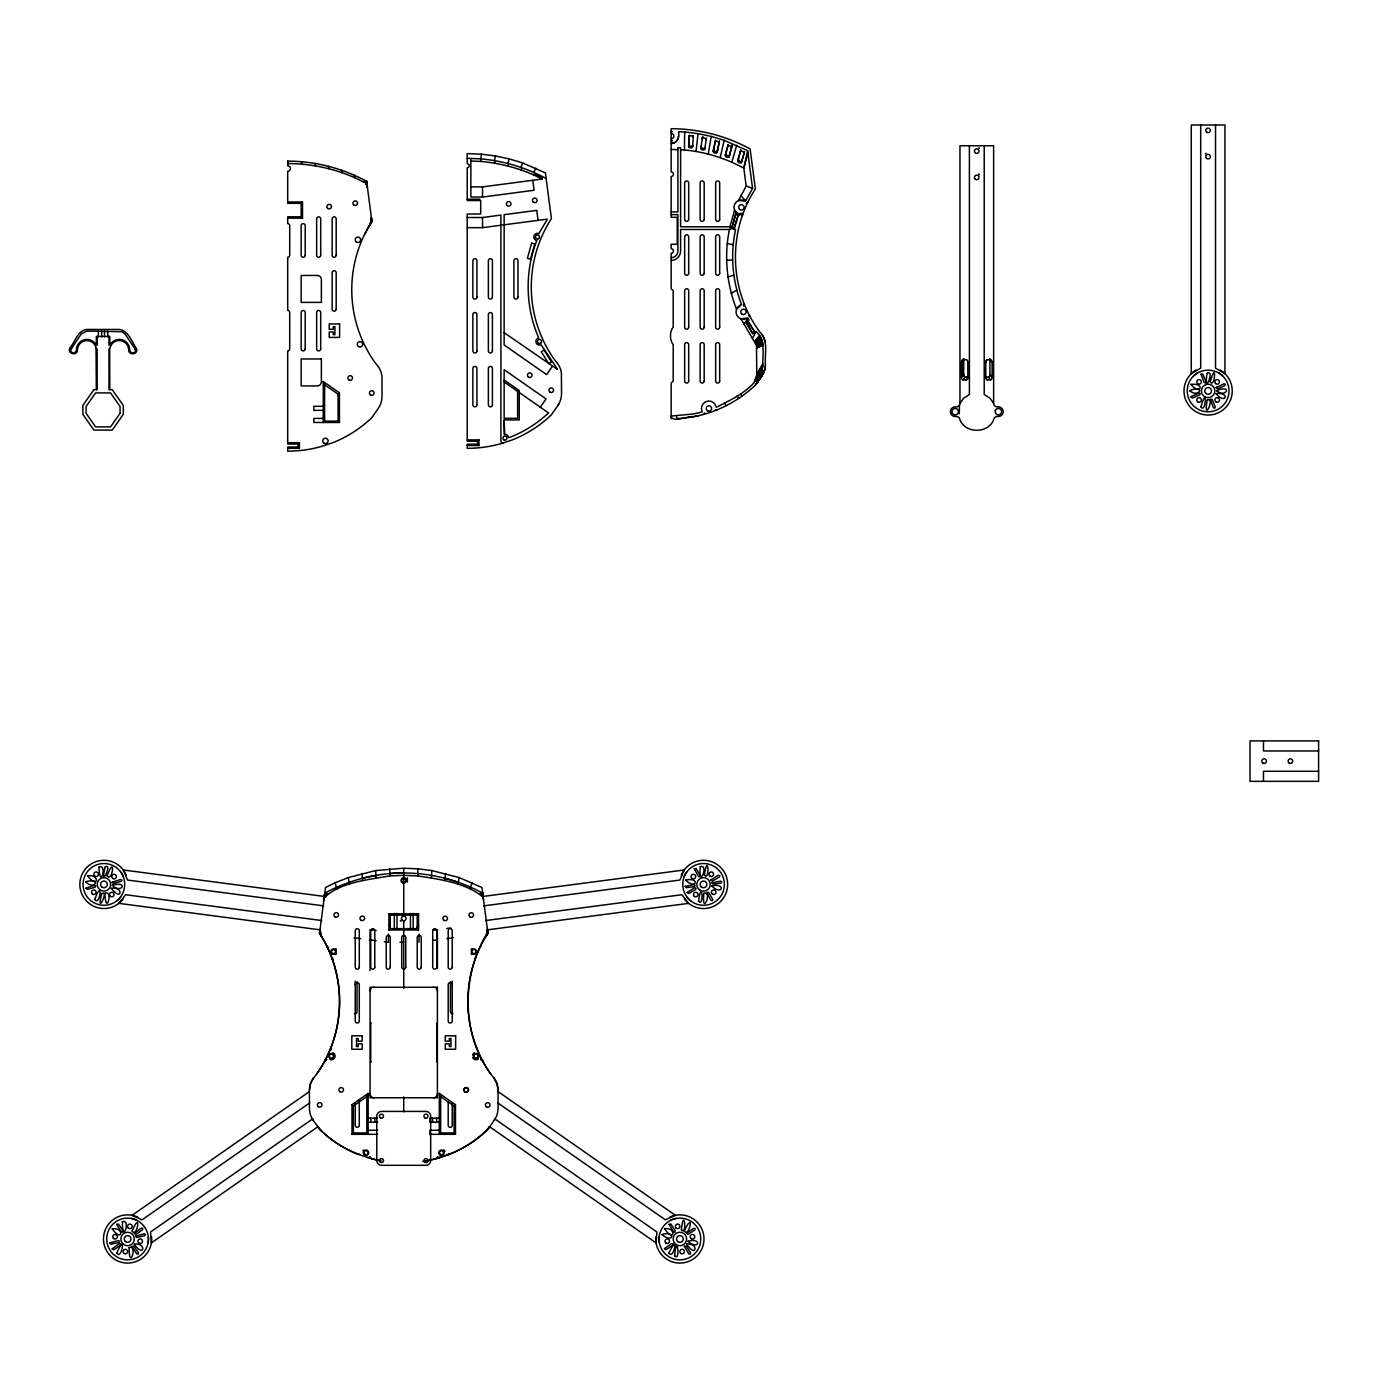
<?xml version="1.0" encoding="UTF-8"?>
<svg xmlns="http://www.w3.org/2000/svg" width="1388" height="1388" viewBox="0 0 1388 1388"><rect width="100%" height="100%" fill="white"/><g stroke="black" fill="none" stroke-linecap="round" stroke-linejoin="round"><path stroke-width="1.5" d="M96.345 389.681L96.015 347.486A9.438 9.438 0 0 0 77.485 349.932C77.485 356.612 66.589 353.697 69.938 347.902C75.056 342.211 77.537 330.379 86.802 329.459L119.368 329.459C128.806 330.674 131.895 342.402 136.631 348.891C138.28 354.547 128.546 355.831 128.685 349.932A9.438 9.438 0 0 0 110.138 347.486L109.062 349.238L108.993 389.681L112.237 389.681L123.289 405.435L123.289 414.335L112.237 430.107L93.916 430.107L82.864 414.335L82.864 405.435L93.916 389.681L97.16 389.681L97.16 349.256L96.206 348.058M109.808 344.276L109.808 336.451L96.345 336.451L96.345 344.276M369.902 224.908L371.359 217.395M485.939 936.761L487.414 929.231M504.139 381.978L548.572 412.982C536.948 423.6 523.484 432.345 508.65 437.723L508.407 436.942A3.644 3.644 0 0 0 504.746 434.444L504.139 419.939L519.233 419.939L519.233 390.531L504.139 380.017M745.495 201.034L738.572 200.497L746.171 186.027L743.812 168.156C725.49 158.197 705.225 151.847 684.44 149.973L684.648 131.947L678.576 131.704C679.704 136.805 677.223 143.589 671.167 143.502A7.408 7.408 0 0 0 678.576 136.093M754.499 381.648L756.772 375.055L756.512 345.404L740.984 318.841M671.167 418.725L671.167 383.053L673.197 381.023L673.197 344.658C669.554 339.956 669.554 331.836 673.197 327.134L673.197 290.769L671.167 288.739L671.167 253.293A2.29 2.29 0 0 0 673.458 251.002A2.29 2.29 0 0 0 671.167 248.712L671.167 244.271L677.24 244.271L677.24 217.326L671.167 217.326L671.167 176.502A2.29 2.29 0 0 0 673.458 174.211A2.29 2.29 0 0 0 671.167 171.921L671.167 128.685C698.632 128.789 725.959 135.781 750.093 148.898L755.367 188.976C726.41 232.854 729.255 294.551 762.498 335.323C768.015 344.155 764.441 355.328 765.447 364.957C765.326 372.921 759.444 379.115 755.263 385.274C738.225 401.219 716.781 412.444 693.792 416.643C687.962 415.654 672.312 423.461 671.167 416.036L693.289 413.988L702.154 411.958L701.86 410.779A7.408 7.408 0 0 1 706.579 401.427A7.408 7.408 0 0 1 715.93 406.146L716.312 407.309C734.096 398.269 759.236 386.94 762.758 364.836C762.567 353.853 765.812 339.869 756.165 331.524L752.73 333.658L745.616 322.224L749.034 320.09L747.82 318.008L740.932 318.824M309.437 1089.823L310.548 1083.473L313.636 1077.834A19.692 19.692 0 0 0 309.437 1089.858L309.437 1108.179A21.132 21.132 0 0 0 313.289 1120.411C328.349 1143.001 355.085 1155.545 381.127 1160.906A123.445 123.445 0 0 1 370.058 1158.286M323.977 899.58L324.809 893.161C349.117 879.905 376.721 872.896 404.411 872.965M367.456 187.744L366.623 181.325C342.489 168.208 315.163 161.216 287.698 161.112L287.698 165.831A2.689 2.689 0 0 1 290.387 168.521A2.689 2.689 0 0 1 287.698 171.227L287.698 203.325L301.161 203.325L302.515 201.971L287.698 201.971M483.51 899.58L482.66 893.161C454.535 877.771 421.969 870.918 390.028 873.538L389.716 875.932C368.184 879.784 341.465 881.883 324.653 897.203M740.377 213.284L739.7 214.914L735.814 213.821L731.649 228.517L735.536 229.627C730.227 254.524 732.326 280.827 741.556 304.562L736.455 309.142C726.705 283.915 723.963 255.999 729.429 229.471M148.152 1242.642C150.182 1231.642 142.27 1220.312 131.253 1218.421M312.873 1118.745L150.546 1232.006L151.344 1242.937L318.078 1126.605M321.53 936.761L320.073 929.231M688.587 146.694L689.35 135.122L688.795 145.098A2.013 1.214 7.2 0 0 690.617 146.226L691.137 146.261A2.013 1.214 7.2 0 0 692.768 145.289L692.56 146.885A2.013 1.197 7.2 0 1 690.929 147.857L690.409 147.822A2.013 1.197 7.2 0 1 688.587 146.694L688.795 145.098M692.56 146.885L693.358 135.625L693.15 137.291A2.013 1.197 7.2 0 0 691.293 135.851L690.773 135.833A2.013 1.197 7.2 0 0 689.142 136.787M404.515 868.246L417.84 868.801L417.753 875.932C439.545 879.333 464.859 882.473 482.521 896.665M546.143 178.514C526.017 167.618 503.723 160.904 480.925 158.891L481.324 154.189L467.999 153.617M533.842 174.957L534.432 173.656L541.893 177.456L542.101 179.052C523.172 169.128 502.178 163.402 480.925 161.407L481.046 159.984M324.41 897.776L324.809 893.161L328.123 893.785M696.047 151.448L698.043 133.63L684.648 131.947M324.219 898.366L324.809 893.161L327.568 894.063M324.063 898.973L324.809 893.161L327.048 894.393M336.798 889.482L335.202 882.733L325.555 887.505L319.535 933.239A125.857 125.857 0 0 1 316.551 1074.208L313.358 1078.216M349.55 884.451L348.319 877.563L375.645 870.571L402.954 868.246M362.684 880.495L361.834 873.486M376.113 877.65L375.645 870.571M389.716 875.932L403.422 875.36L403.735 872.965L404.047 875.36L417.753 875.932M320.003 929.873L319.535 933.239C347.173 975.244 345.924 1033.435 316.551 1074.243M700.819 148.29L701.148 146.712A2.013 1.214 12 0 0 702.883 148.308L703.404 148.377A2.013 1.214 12 0 0 705.104 147.544L704.774 149.123A2.013 1.197 12 0 1 703.057 149.956L702.536 149.887A2.013 1.197 12 0 1 700.819 148.29L702.484 137.169A2.013 1.214 12 0 1 702.883 136.631M704.774 149.123L706.44 138.002L706.093 139.668A2.013 1.197 12 0 0 704.358 138.089L703.837 138.019A2.013 1.197 12 0 0 702.137 138.835L702.484 137.169M319.969 930.533L319.535 933.239L321.218 936.189M671.167 211.93L677.899 211.93L677.899 147.701L680.606 147.822L680.606 226.764L730.695 226.764L730.192 229.471L680.606 229.471L680.606 251.002A9.438 9.438 0 0 1 671.167 260.441M366.484 184.812L366.623 181.325L363.309 181.932C340.095 169.752 313.879 163.645 287.698 163.524M482.174 896.145L482.66 893.161L479.346 893.785M494.544 160.592L495.325 155.942L509.136 158.874L522.634 162.934L545.397 172.893L551.418 218.593A125.857 125.857 0 0 0 554.419 359.596L557.317 363.222A19.692 19.692 0 0 1 561.394 373.06L561.533 393.533A21.132 21.132 0 0 1 557.681 405.782L551.314 414.891A121.78 121.78 0 0 1 512.519 439.84L500.912 443.657A123.445 123.445 0 0 1 467.218 448.341L467.218 444.195L477.593 444.195L478.947 445.548L478.947 439.892L467.218 439.892M494.544 163.125L494.77 161.719M494.111 1078.216L490.918 1074.208A125.857 125.857 0 0 1 487.934 933.239L481.914 887.505L459.15 877.563L431.842 870.571L431.373 877.65M708.262 154.033L711.229 136.44L698.043 133.63M713.189 151.292L715.514 140.344L713.189 151.292A2.013 1.197 16.8 0 0 714.785 153.01L715.306 153.114A2.013 1.197 16.8 0 0 717.058 152.454L719.383 141.507A2.013 1.197 16.8 0 0 719.296 140.865M717.058 152.454L719.383 141.507M319.969 931.175L320.94 935.599M711.229 136.44L724.154 140.327L747.611 150.667L743.812 168.156L747.906 152.975M489.409 1126.605L656.125 1242.937L656.94 1232.006L494.596 1118.745M659.317 1242.642C657.287 1231.642 665.199 1220.312 676.216 1218.421M720.216 157.642L724.154 140.327M747.681 321.721L747.889 320.802L755.02 332.235L747.681 321.721L745.616 322.224M752.73 333.658L746.536 322.432M737.809 160.713L740.845 150.06L737.809 160.713A2.013 1.18 26.3 0 0 739.093 162.656L739.596 162.847A2.013 1.18 26.3 0 0 741.435 162.5L744.471 151.847L741.435 162.5M507.956 163.437L509.136 158.874M507.956 165.97L508.303 164.582M444.785 880.495L445.635 873.486M725.282 155.3L728.249 144.612L725.282 155.3A2.013 1.18 21.5 0 0 726.722 157.139L727.225 157.295A2.013 1.18 21.5 0 0 729.047 156.775L731.996 146.087A2.013 1.197 21.5 0 0 731.754 145.081M729.047 156.775L731.996 146.087M482.712 896.492L684.267 869.964L679.947 880.044L483.701 905.878M686.956 871.699C680.103 880.513 681.907 894.219 690.808 900.968M729.88 226.764L734.634 210.317M731.649 228.517L735.814 213.821M733.766 228.413L738.399 214.55L734.235 229.246L732.482 228.048M731.84 162.222L736.698 145.272M765.361 366.085A21.098 21.098 0 0 1 761.613 376.131L756.529 383.47L758.282 379.41M320.003 931.834L320.697 934.991M366.137 184.292L366.623 181.325L363.309 181.932M481.792 895.642L482.66 893.161L479.901 894.063M521.09 167.393L522.634 162.934M521.09 169.926L521.558 168.573M457.919 884.451L459.15 877.563M984.213 145.757L984.213 394.504L990.13 398.339L993.635 403.474A3.487 3.487 0 0 0 997.018 406.823L998.354 406.823A4.858 4.858 0 0 1 1003.212 411.681A4.858 4.858 0 0 1 998.354 416.521L997.018 416.521A3.487 3.487 0 0 0 993.635 419.887C987.874 433.767 965.718 433.767 959.958 419.887A3.487 3.487 0 0 0 956.575 416.521L955.239 416.521A4.858 4.858 0 0 1 950.398 411.681A4.858 4.858 0 0 1 955.239 406.823L956.575 406.823A3.487 3.487 0 0 0 959.958 403.474L963.463 398.339L969.397 394.504L969.397 145.757M368.167 1093.397L368.167 1134.326L366.814 1132.972L366.814 1096.589L368.167 1093.397L351.997 1104.675L351.997 1134.326L377.605 1134.326M745.425 201.191L752.574 188.421L747.611 150.667M744.089 303.764L743.638 306.054A3.244 3.244 0 0 0 744.089 303.764L744.124 303.712M533.842 172.442L535.768 168.122M472.284 882.733L470.359 887.053L470.688 889.482M752.348 338.464L756.165 331.524M364.541 234.433L371.897 221.403L366.623 181.325L363.864 182.227M97.16 336.451L97.16 345.404L94.349 342.489A10.514 10.514 0 0 0 76.756 347.208L76.288 350.696A2.95 2.95 0 0 1 70.493 349.932L81.406 333.693L86.906 331.073L121.936 331.715L125.198 334.213L135.677 349.932A2.95 2.95 0 0 1 129.865 350.696L129.414 347.208A10.514 10.514 0 0 0 111.803 342.489L108.993 345.404L108.993 336.451M370.214 224.336L371.897 221.403L371.429 218.037M486.251 936.189L487.934 933.239L487.483 929.873M756.79 374.274L762.775 363.847A18.478 18.478 0 0 1 759.947 373.788L754.569 381.561M70.493 349.932L71.708 347.833M116.661 900.968C125.562 894.219 127.366 880.513 120.513 871.699M320.368 929.891L118.813 903.345L125.597 894.722L321.843 920.556M756.772 375.055L762.758 364.836M558.826 403.943L557.681 405.782M489.096 1127.733L489.808 1126.449C474.557 1144.319 451.863 1155.337 429.031 1160.351M495.343 1118.555L487.83 1129.537A121.78 121.78 0 0 1 449.035 1154.486L437.411 1158.286A123.445 123.445 0 0 1 422.611 1161.513M370.492 223.746L371.897 221.403L371.464 218.679M486.529 935.599L487.934 933.239L487.518 930.533M756.738 375.68L762.689 365.79M756.651 376.322L762.567 366.727M756.547 376.963L762.411 367.664M109.652 348.562L109.808 389.681M365.755 183.806L366.623 181.325L367.369 187.12M481.376 895.191L482.66 893.161L483.406 898.973M756.391 377.588L762.186 368.583M762.619 372.643L764.805 369.26M756.217 378.195L761.925 369.503M758.074 380.121L763.435 371.932M370.735 223.156L371.464 219.339M486.772 934.991L487.518 931.175M757.831 380.815L764.146 371.342M756.009 378.803L761.63 370.388M757.553 381.509L763.747 372.348M755.766 379.392L761.266 371.273M757.241 382.186L763.296 373.337M755.506 379.982L760.867 372.14M959.472 405.14L959.282 413.78M756.894 382.828L762.775 374.292M755.211 380.538L760.433 372.973M320.073 932.476L320.489 934.367M756.529 383.47L762.22 375.228M755.263 385.274L761.613 376.131M552.337 366.328L546.594 374.587L504.139 344.97L504.139 214.672L536.757 210.369L538.058 220.345M540.262 407.187L546.022 398.929L504.139 369.711L504.139 418.326L517.603 418.326L517.603 391.381M743.534 324.272L748.08 318.546M961.502 362.372L963.706 359.683A2.689 1.544 -90 0 1 963.758 358.972A2.689 1.544 90 0 0 963.706 359.683L963.706 374.5A2.689 1.544 -90 0 0 965.25 377.189L968.512 377.189L966.308 379.878L963.046 379.878A2.689 1.544 -90 0 1 961.502 377.189L961.502 362.372A2.689 1.544 -90 0 1 963.046 359.683L966.308 359.683A2.689 1.544 -90 0 1 967.852 362.372L967.852 377.189A2.689 1.544 90 0 1 967.644 378.438M961.502 377.189L963.706 374.5M963.046 379.878L965.25 377.189L968.512 377.102M370.943 222.531L371.429 219.981M486.98 934.367L487.483 931.834M754.899 341.708L759.878 336.26M754.552 341.205L759.6 335.827M755.124 342.073L760.208 336.746A17.02 17.02 0 0 1 762.775 345.612L756.79 347.868L762.758 345.126M323.265 418.43L313.827 418.43L313.827 422.473L339.435 422.473L338.082 421.137L338.082 394.192L339.435 392.839L323.265 381.561L323.265 422.473L324.618 421.137L324.618 384.788L323.265 381.561M287.698 218.142L302.515 218.142L301.161 216.788L287.698 216.788L287.698 223.607A2.013 2.013 0 0 1 289.71 225.619L289.71 255.253A2.013 2.013 0 0 1 287.698 257.283L287.698 310.461A2.013 2.013 0 0 1 289.71 312.491L289.71 348.856A2.013 2.013 0 0 1 287.698 350.886L287.698 444.039L298.073 444.039L299.426 442.685L299.426 448.341L287.698 448.341M467.218 153.617L467.218 163.697L468.658 164.287A2.013 2.013 0 0 1 467.218 167.74L467.218 200.549L480.699 200.549L480.699 214.012L467.218 214.012L467.218 441.228L477.593 441.228L478.947 439.892M388.918 929.977L390.271 928.641L417.215 928.641L418.551 929.977L418.551 913.807L388.918 913.807L388.918 929.977L418.551 929.977M388.918 913.807L390.271 915.16L417.215 915.16L418.551 913.807M351.997 1134.326L353.35 1132.972L353.35 1105.993L351.997 1104.675M454.119 1132.972L454.119 1105.993L455.472 1104.675L439.302 1093.397L439.302 1134.326L440.655 1132.972L454.119 1132.938L455.472 1134.326L429.864 1134.326L429.864 1130.283L439.302 1130.283M755.436 342.593L760.676 337.562M364.385 182.557L366.623 181.325L367.213 186.53M480.925 894.774L482.66 893.161L483.267 898.366M755.714 343.131L761.11 338.377M755.957 343.686L761.491 339.227M1200.707 124.989L1200.707 368.115L1191.268 373.702L1191.268 124.989L1224.962 124.989L1224.962 373.702L1215.524 368.115L1215.524 124.989M1193.35 376.148C1201.21 368.202 1215.021 368.202 1222.88 376.148M756.165 344.241L761.821 340.112M309.437 1091.558L132.068 1215.315L142.062 1219.844L309.68 1102.905M353.35 1106.028L366.814 1096.589M756.356 344.814L762.099 340.997M371.117 221.907L371.359 220.64M487.153 933.742L487.396 932.476M498.032 1091.558L675.401 1215.315L665.407 1219.844L497.789 1102.905M752.938 332.738L754.083 332.027M756.512 345.404L762.342 341.899M480.421 894.393L482.66 893.161L483.059 897.776M731.216 293.267L736.82 290.196M756.634 345.994L762.533 342.801M756.72 346.584L762.654 343.721M478.305 1059.044L477.576 1059.391A3.644 3.644 0 0 1 473.95 1059.079M756.772 347.191L762.741 344.658M335.202 882.733L348.319 877.563M727.902 276.889L733.784 275.223M362.997 878.084L376.426 875.238M426.342 1160.906L427.573 1160.646M424.069 1161.27L425.543 1161.045M470.862 186.894L482.521 186.894L542.101 179.052M470.862 159.603L470.862 197.044L482.521 197.044L534.102 190.26L532.784 180.284M467.218 217.517L482.521 217.517L500.912 215.088L500.912 440.968A1.874 1.874 0 0 0 503.462 442.824M467.218 227.667L482.521 227.667L547.41 219.113L538.856 233.618A3.644 3.644 0 0 0 534.102 235.578A3.644 3.644 0 0 0 536.046 240.332L536.792 240.644C524.629 271.58 525.358 307.39 538.718 337.839L537.971 338.186A3.644 3.644 0 0 0 536.219 343.027A3.644 3.644 0 0 0 541.06 344.779L555.339 365.964A16.361 16.361 0 0 1 557.039 369.087M485.626 920.556L681.872 894.722L688.656 903.345L487.101 929.891M433.334 930.255L437.411 929.717L437.411 968.425M446.763 928.485L450.84 927.947M433.334 940.405L437.411 939.867M446.832 938.618L453.373 937.768M726.549 260.233L732.552 259.99M467.218 158.336L480.925 158.891M470.862 161.025L480.925 161.407M467.218 199.195L479.918 199.195M671.167 214.637L677.899 214.637L677.899 251.002A6.732 6.732 0 0 1 671.167 257.734M987.302 379.878A2.689 1.544 90 0 1 985.758 377.189L985.758 362.372A2.689 1.544 90 0 1 987.302 359.683L990.546 359.683A2.689 1.544 -90 0 1 992.09 362.372L992.09 377.189A2.689 1.544 90 0 1 990.546 379.878L987.302 379.878L985.098 377.189A2.689 1.544 -90 0 1 984.699 377.102M985.098 377.189L988.343 377.189L990.546 379.878M323.265 406.302L313.827 406.302L313.827 410.345L323.265 410.345M324.618 421.137L338.082 421.137M287.698 442.685L299.426 442.685M467.218 445.548L478.947 445.548M299.426 448.341L298.073 447.005L287.698 447.005L287.698 451.152A123.445 123.445 0 0 0 321.374 446.468L332.999 442.651A121.78 121.78 0 0 0 371.793 417.701L378.143 408.593A21.132 21.132 0 0 0 381.995 396.326L381.995 378.022A19.692 19.692 0 0 0 377.796 366.016L374.881 362.389A125.857 125.857 0 0 1 371.897 221.403L371.255 221.282M1318.6 750.977L1263.479 750.977L1263.479 740.914M1318.6 771.277L1263.479 771.277L1263.479 781.34M399.918 942.279L403.735 942.279M368.167 1118.155L377.605 1118.155M439.302 1118.155L429.864 1118.155L429.864 1122.198L439.302 1122.198M368.167 1122.198L377.605 1122.198M368.167 1130.283L377.605 1130.283M353.35 1132.938L366.814 1132.972M671.167 149.418L677.899 149.713M680.606 149.817L684.44 149.973M481.324 154.189L495.325 155.942M417.84 868.801L431.842 870.571M671.202 131.392L672.382 131.548M324.775 896.492L123.22 869.964L127.54 880.044L323.768 905.878M376.183 930.515L370.058 929.717L370.058 970.576M354.096 937.768L360.637 938.618M370.058 939.867L376.183 940.665M384.355 941.741L388.449 942.279L388.449 934.159M487.292 933.118C461.631 974.185 460.747 1033.54 490.918 1074.243M727.191 243.542L733.142 244.722M736.282 214.654L737.566 215.019M444.472 878.084L457.606 882.039M746.171 186.027L752.574 188.421M734.356 210.959L739.787 214.706M730.522 227.354L731.806 227.944M504.139 332.704L557.039 369.087M324.618 384.788L338.082 394.192M439.302 1093.397L440.655 1096.624L454.119 1106.028M326.562 894.774L324.809 893.161L324.948 896.665M740.793 195.552L745.582 200.809M992.09 362.372L989.887 359.683A2.689 1.544 90 0 0 989.835 358.972A2.689 1.544 -90 0 1 989.887 359.683L989.887 374.5A2.689 1.544 -90 0 1 988.343 377.189A2.689 1.544 90 0 0 989.887 374.5L992.09 377.189M317.522 1126.501L319.639 1129.537A121.78 121.78 0 0 0 358.434 1154.469M313.289 1120.411L312.127 1118.555M740.55 393.862L742.007 396.135M737.149 396.048L738.607 398.321M326.093 895.191L324.809 893.161L325.295 896.145M318.39 1127.733L317.661 1126.449M134.463 347.833L135.677 349.932M734.547 210.161L735.501 211.844M724.779 403.283L725.941 405.712M325.677 895.642L324.809 893.161L325.659 897.099M354.322 175.235L354.634 177.647M341.569 170.203L341.882 172.615M328.436 166.248L328.748 168.659M315.007 163.402L315.336 165.814M301.404 161.685L301.717 164.096M287.698 161.112L288.01 163.524M367.022 185.94L366.623 181.325L366.779 185.367M389.629 868.801L390.028 873.503M482.66 893.161L482.816 897.203M498.049 1089.823L496.921 1083.473L493.833 1077.834A19.692 19.692 0 0 1 498.049 1089.858L498.049 1108.179A21.132 21.132 0 0 1 494.18 1120.428M676.563 415.914L676.858 418.586A123.445 123.445 0 0 0 699.344 415.463M993.635 403.474L993.635 145.757L959.958 145.757L959.958 403.474M962.647 359.266L962.647 376.512M504.139 419.939L504.139 434.444M482.521 186.894L482.521 197.044M482.521 217.517L482.521 227.667M477.593 441.228L477.593 444.195M455.472 1104.675L455.472 1134.326M452.228 981.143L452.228 1020.995A2.013 2.013 0 0 1 450.215 1023.008A2.013 2.013 0 0 1 448.203 1020.995L448.203 984.613A2.013 2.013 0 0 1 450.215 982.6A2.013 2.013 0 0 1 452.228 984.613M452.228 1103.894L452.228 1125.304A2.013 2.013 0 0 1 450.215 1127.316A2.013 2.013 0 0 1 448.203 1125.304L448.203 1101.76M450.441 981.698L450.441 1011.661A2.013 2.013 0 0 0 452.991 1013.622M440.655 1096.589L440.655 1132.972M436.613 1118.155L436.613 1122.198M432.57 1118.155L432.57 1122.198M419.037 934.159L419.037 942.279M417.215 915.16L417.215 928.641M413.173 913.321L413.173 928.364M410.466 913.287L410.466 928.364M407.378 877.771L407.378 882.005M403.735 868.246L403.735 915.16M403.735 920.782L403.735 988.273M403.735 1096.884L403.735 1111.823M397.003 913.287L397.003 928.364M394.313 913.321L394.313 928.364M390.271 915.16L390.271 928.641M374.899 1118.155L374.899 1122.198M370.856 1118.155L370.856 1122.198M359.284 1099.626L359.284 1125.304A2.013 2.013 0 0 1 357.254 1127.316A2.013 2.013 0 0 1 355.241 1125.304L355.241 1103.894M357.028 981.698L357.028 1011.661A2.013 2.013 0 0 1 354.478 1013.622M355.241 981.143L355.241 1020.995A2.013 2.013 0 0 0 357.254 1023.008A2.013 2.013 0 0 0 359.284 1020.995L359.284 984.613A2.013 2.013 0 0 0 357.254 982.6A2.013 2.013 0 0 0 355.241 984.613M339.435 392.839L339.435 422.473M302.515 201.971L302.515 218.142M301.161 203.325L301.161 216.788M298.073 444.039L298.073 447.005M107.796 331.073L107.796 336.833M104.499 331.073L104.499 336.833M101.671 331.073L101.671 336.833M98.357 331.073L98.357 336.833M717.162 409.894A2.672 2.672 0 0 1 715.462 409.894M740.082 151.604A2.013 1.18 26.3 0 1 741.921 151.257L742.424 151.448A2.013 1.18 26.3 0 1 743.708 153.409M727.607 146.208A2.013 1.18 21.5 0 1 729.429 145.688L729.932 145.844A2.013 1.18 21.5 0 1 731.372 147.683M715.028 141.975A2.013 1.197 16.8 0 1 716.798 141.316L717.301 141.42A2.013 1.197 16.8 0 1 718.897 143.155M729.654 155.248A2.013 1.197 21.5 0 1 727.833 155.768L727.329 155.63A2.013 1.197 21.5 0 1 725.889 153.773M738.537 214.186A7.408 7.408 0 0 1 734.564 204.504A7.408 7.408 0 0 1 744.246 200.514M746.605 318.563A7.408 7.408 0 0 1 736.75 315.007A7.408 7.408 0 0 1 740.325 305.152M704.722 412.878A2.776 2.776 0 0 1 703.074 414.492M671.167 133.404A2.689 2.689 0 0 1 673.857 136.093A2.689 2.689 0 0 1 671.167 138.8M742.164 161.008A2.013 1.18 26.3 0 1 740.325 161.372L739.839 161.182A2.013 1.18 26.3 0 1 738.555 159.221M717.544 150.893A2.013 1.197 16.8 0 1 715.774 151.57L715.254 151.448A2.013 1.197 16.8 0 1 713.675 149.713M761.908 334.439A19.692 19.692 0 0 1 765.187 342.333M471.746 954.476A3.644 3.644 0 0 1 471.07 953.799M471.087 949.375A3.644 3.644 0 0 1 471.764 948.698M473.256 1058.437A3.644 3.644 0 0 1 472.735 1057.639M472.614 1054.863A3.644 3.644 0 0 1 473.048 1054.013M473.69 1053.319A3.644 3.644 0 0 1 474.488 1052.798M443.882 1149.993A3.644 3.644 0 0 1 444.906 1151.572M439.979 1157.436A1.874 1.874 0 0 1 437.949 1157.002M336.399 953.799A3.644 3.644 0 0 1 335.723 954.476M335.723 948.698A3.644 3.644 0 0 1 336.382 949.375M334.421 1054.013A3.644 3.644 0 0 1 334.23 1058.437M333.519 1059.079A3.644 3.644 0 0 1 329.893 1059.391M332.981 1052.798A3.644 3.644 0 0 1 333.779 1053.319M362.962 1150.704A3.644 3.644 0 0 1 363.587 1149.993M369.52 1157.002A1.874 1.874 0 0 1 367.49 1157.436M669.658 1217.137A24.117 24.117 0 0 1 703.161 1232.7A24.117 24.117 0 0 1 682.029 1262.993A24.117 24.117 0 0 1 655.847 1236.916M671.029 1220.069A20.889 20.889 0 0 1 700.038 1233.533A20.889 20.889 0 0 1 681.734 1259.784A20.889 20.889 0 0 1 659.074 1237.194M151.622 1236.916A24.117 24.117 0 0 1 125.458 1262.993A24.117 24.117 0 0 1 104.308 1232.7A24.117 24.117 0 0 1 137.828 1217.137M148.395 1237.194A20.889 20.889 0 0 1 125.735 1259.784A20.889 20.889 0 0 1 107.431 1233.533A20.889 20.889 0 0 1 136.458 1220.069M123.081 899.094A24.117 24.117 0 0 1 86.177 900.691A24.117 24.117 0 0 1 90.983 864.065A24.117 24.117 0 0 1 126.221 875.186M120.513 897.116A20.889 20.889 0 0 1 88.554 898.522A20.889 20.889 0 0 1 92.736 866.789A20.889 20.889 0 0 1 123.237 876.418M681.248 875.186A24.117 24.117 0 0 1 716.486 864.065A24.117 24.117 0 0 1 721.309 900.691A24.117 24.117 0 0 1 684.388 899.094M684.232 876.418A20.889 20.889 0 0 1 714.751 866.789A20.889 20.889 0 0 1 718.915 898.522A20.889 20.889 0 0 1 686.956 897.116M1220.173 370.041A24.117 24.117 0 0 1 1226.593 406.424A24.117 24.117 0 0 1 1189.637 406.424A24.117 24.117 0 0 1 1196.057 370.041M1205.287 153.895A3.904 3.904 0 0 1 1206.085 153.27M1218.56 372.834A20.889 20.889 0 0 1 1224.112 404.342A20.889 20.889 0 0 1 1192.119 404.342A20.889 20.889 0 0 1 1197.67 372.834M449.729 1154.157A2.672 2.672 0 0 1 448.029 1154.174M417.215 927.253A2.013 2.013 0 0 1 418.708 925.31M437.394 1156.829A2.776 2.776 0 0 1 435.641 1158.772M359.44 1154.174A2.672 2.672 0 0 1 357.74 1154.157M389.247 925.501A2.013 2.013 0 0 1 390.271 927.253M371.828 1158.772A2.776 2.776 0 0 1 370.076 1156.829M400.976 921.25A3.904 3.904 0 0 1 400.351 920.435M433.368 987.284A4.043 4.043 0 0 1 434.427 987.423M436.231 988.464A4.043 4.043 0 0 1 437.411 991.327M437.411 1093.709A4.043 4.043 0 0 1 436.231 1096.572M435.398 1097.214A4.043 4.043 0 0 1 433.368 1097.752M436.474 1061.716A2.013 2.013 0 0 0 436.752 1060.71L436.752 1024.327A2.013 2.013 0 0 0 436.474 1023.32M370.058 991.327A4.043 4.043 0 0 1 371.238 988.464M373.06 987.423A4.043 4.043 0 0 1 374.101 987.284M374.101 1097.752A4.043 4.043 0 0 1 372.071 1097.214M371.238 1096.572A4.043 4.043 0 0 1 370.058 1093.709M371.325 1062.132A2.013 2.013 0 0 1 370.735 1060.71L370.735 1024.327A2.013 2.013 0 0 1 371.325 1022.904M978.679 147.753A3.904 3.904 0 0 1 979.494 148.377M978.679 174.038A3.904 3.904 0 0 1 979.494 174.645M985.758 362.372A2.689 1.544 -90 0 1 987.302 359.683M967.852 377.189A2.689 1.544 -90 0 1 966.308 379.878M965.25 377.102A2.689 1.544 90 0 1 963.706 374.413M330.76 1048.374L331.107 1050.022A3.244 3.244 0 0 1 330.812 1048.027L330.76 1048.374M474.991 958.987L474.835 960.01A2.88 2.88 0 0 0 474.904 958.31L474.991 958.987M742.441 214.724L742.268 215.747A2.88 2.88 0 0 0 741.886 213.11L742.441 214.724M112.237 1248.818L113.816 1249.825L120.444 1245.21L120.687 1243.787L119.281 1243.544L112.237 1248.818M116.575 1224.442L121.363 1231.815L122.769 1232.076L123.029 1230.67L118.396 1224.043L116.575 1224.442M131.999 1246.528L136.787 1253.919L138.193 1254.162L138.436 1252.757L133.821 1246.129L131.999 1246.528M134.341 1233.411L135.903 1234.418L142.53 1229.785L142.791 1228.38L141.385 1228.12L134.341 1233.411M661.972 1234.487C673.284 1244.359 676.372 1230.289 661.972 1234.487M664.505 1248.575L666.049 1249.651L672.85 1245.296L673.163 1243.908L671.757 1243.596L664.505 1248.575M669.068 1224.372L673.562 1231.954L674.95 1232.249L675.262 1230.861L670.907 1224.043L669.068 1224.372M674.62 1255.689C680.658 1262.733 676.962 1230.983 674.62 1255.689M681.421 1229.733C687.459 1236.777 683.781 1205.01 681.421 1229.733M684.353 1246.337L688.847 1253.902L690.252 1254.214L690.547 1252.809L686.192 1246.008L684.353 1246.337M686.47 1233.29L687.997 1234.366L694.798 1230.011L695.11 1228.606L693.722 1228.293L686.47 1233.29M687.928 1241.288C699.24 1251.161 702.345 1237.09 687.928 1241.288M332.495 958.64L332.634 960.01A2.88 2.88 0 0 1 332.582 958.31L332.495 958.64M85.987 888.147L87.218 889.378L95.026 887.296L95.737 886.047L94.505 885.336L85.987 888.147M87.635 875.897C98.531 889.968 99.936 873.416 87.635 875.897M94.731 899.493C100.214 907.11 103.285 876.331 94.731 899.493M98.982 867.153C99.919 891.304 107.691 863.058 98.982 867.153M101.723 893.629C95.512 917.659 109.791 889.049 101.723 893.629M105.228 866.91C99.034 890.94 113.313 862.33 105.228 866.91M104.881 893.334C105.818 917.485 113.59 889.24 104.881 893.334M107.171 875.811C112.671 883.427 115.725 852.648 107.171 875.811M111.318 888.355C122.213 902.426 123.619 885.856 111.318 888.355M112.168 882.23L113.4 883.479L121.207 881.38L121.918 880.148L120.687 879.437L112.168 882.23M685.603 880.148C696.464 890.523 700.194 876.609 685.603 880.148M687.164 892.415L688.656 893.542L695.648 889.5L696.013 888.129L694.642 887.747L687.164 892.415M694.278 868.767L698.424 876.539L699.812 876.904L700.177 875.516L696.134 868.524L694.278 868.767M698.546 901.09C704.254 908.411 702.016 876.522 698.546 901.09M704.445 874.995C710.153 882.317 707.915 850.428 704.445 874.995M706.77 892.519L710.916 900.292L712.287 900.656L712.669 899.285L708.626 892.276L706.77 892.519M710.934 879.923L712.408 881.068L719.418 877.025L719.782 875.637L718.394 875.273L710.934 879.923M711.697 886.047C722.558 896.422 726.288 882.49 711.697 886.047M958.483 411.681L958.05 413.294A3.227 3.227 0 0 1 953.174 414.162A3.227 3.227 0 0 1 953.174 409.2A3.227 3.227 0 0 1 958.05 410.067L958.483 411.681M995.231 410.848L995.56 413.294A3.227 3.227 0 0 0 1000.436 414.162A3.227 3.227 0 0 0 1000.436 409.2A3.227 3.227 0 0 0 995.56 410.067L995.231 410.848M1189.62 390.653C1199.041 398.963 1206.103 383.921 1189.62 390.653M1207.144 373.146C1202.962 397.488 1215.715 369.295 1207.144 373.146M1207.144 400.091C1202.962 424.433 1215.715 396.239 1207.144 400.091M1216.565 390.653C1225.986 398.963 1233.047 383.921 1216.565 390.653M109.739 1242.919L110.919 1244.221L118.813 1242.486L119.594 1241.271L118.379 1240.508L109.739 1242.919M112.22 1228.814C122.456 1243.37 124.608 1226.888 112.22 1228.814M116.783 1253.086C121.918 1260.946 126.377 1230.341 116.783 1253.086M122.37 1221.787C122.213 1245.956 131.27 1218.091 122.37 1221.787M129.153 1247.673C128.997 1271.842 138.037 1243.96 129.153 1247.673M132.12 1231.069C137.273 1238.929 141.715 1208.323 132.12 1231.069M134.237 1244.169C144.473 1258.725 146.625 1242.243 134.237 1244.169M135.625 1236.153L136.805 1237.437L144.699 1235.702L145.462 1234.505L144.265 1233.741L135.625 1236.153M664.557 1228.606C674.221 1243.561 677.032 1227.183 664.557 1228.606M668.912 1253C673.718 1261.067 679.409 1230.653 668.912 1253M684.319 1230.896C689.142 1238.964 694.833 1208.549 684.319 1230.896M686.661 1244.03C696.325 1258.985 699.136 1242.607 686.661 1244.03M85.657 881.727C93.898 891.2 102.868 877.199 85.657 881.727M112.359 885.249C120.6 894.705 129.587 880.721 112.359 885.249M685.221 886.307L686.297 887.695L694.312 886.637L695.18 885.509L694.035 884.642L685.221 886.307M700.298 866.65C698.077 890.732 709.476 863.735 700.298 866.65M703.82 893.369C701.599 917.451 712.998 890.437 703.82 893.369M711.94 882.785L712.998 884.173L721.014 883.115L721.881 881.987L720.754 881.12L711.94 882.785M1190.904 384.355C1200.308 396.066 1205.825 382.741 1190.904 384.355M1190.852 396.725L1192.171 398.044L1199.648 394.938L1200.186 393.619L1198.868 393.082L1190.852 396.725M1201.002 374.205L1204.09 382.446L1205.409 383.001L1205.964 381.683L1202.858 374.205L1201.002 374.205M1201.002 406.823C1205.704 414.821 1207.647 382.897 1201.002 406.823M1210.267 381.717C1214.968 389.716 1216.912 357.809 1210.267 381.717M1210.267 399.397L1213.372 407.638L1214.691 408.176L1215.229 406.858L1212.14 399.397L1210.267 399.397M1216.044 387.443L1217.363 388.761L1224.823 385.673L1225.378 384.355L1224.06 383.799L1216.044 387.443M1215.992 393.619C1225.413 405.313 1230.93 392.006 1215.992 393.619M531.673 243.108L527.371 258.324L530.476 259.209L534.796 243.993L531.673 243.108M476.691 1047.975L476.657 1048.027A3.244 3.244 0 0 1 476.709 1048.703L476.657 1048.027M324.809 1060.814L324.636 1061.126A2.689 2.689 0 0 1 325.538 1060.05L324.809 1060.814M747.976 202.058L747.369 202.891A2.897 2.897 0 0 0 747.976 202.058M480.543 946.338L479.658 947.379A2.897 2.897 0 0 0 480.543 946.338M120.062 413.312L110.554 426.879L95.599 426.879L86.108 413.312L86.108 406.458L95.599 392.908L110.554 392.908L120.062 406.458L120.062 413.312M541.181 342.645L540.817 343.027A2.013 2.013 0 0 1 537.694 342.333A2.013 2.013 0 0 1 539.169 339.487L539.689 339.47A2.013 2.013 0 0 1 541.181 342.645M477.68 1057.257L477.333 1057.639A2.013 2.013 0 0 1 474.21 1056.962A2.013 2.013 0 0 1 475.685 1054.117L476.205 1054.082A2.013 2.013 0 0 1 477.68 1057.257M332.27 949.982L331.906 950.364A2.013 2.013 0 0 0 333.241 953.591L333.779 953.591A2.013 2.013 0 0 0 335.376 950.815A2.013 2.013 0 0 0 332.27 949.982M402.728 878.587L402.312 878.916A2.013 2.013 0 0 0 402.312 881.762A2.013 2.013 0 0 0 405.157 881.762A2.013 2.013 0 0 0 405.157 878.916L402.728 878.587M544.044 350.054L541.285 351.754L548.694 363.656L551.435 361.956L544.044 350.054M746.796 203.307L746.171 203.568A2.897 2.897 0 0 0 746.796 203.307M326.492 1059.634L326.163 1059.738A2.689 2.689 0 0 1 326.857 1059.582L326.492 1059.634M672.382 140.656L671.167 140.813A4.719 4.719 0 0 0 672.382 140.656M317.332 275.449L301.161 275.449L301.161 302.393L321.374 302.393L321.374 279.474A4.043 4.043 0 0 0 317.332 275.449M339.609 323.942L329.234 323.942L329.234 329.32L333.276 329.32L333.276 326.631L334.907 326.631L334.907 334.716L333.276 334.716L333.276 332.027L329.234 332.027L329.234 337.405L339.609 337.405L339.609 323.942M321.374 358.972L301.161 358.972L301.161 385.916L317.332 385.916A4.043 4.043 0 0 0 321.374 381.874L321.374 358.972M1318.6 740.914L1249.998 740.914L1249.998 781.34L1318.6 781.34L1318.6 740.914M437.411 987.284L370.058 987.284L370.058 1097.752L437.411 1097.752L437.411 987.284M362.199 1035.778L351.823 1035.778L351.823 1049.259L362.199 1049.259L362.199 1043.863L358.156 1043.863L358.156 1046.552L356.525 1046.552L356.525 1038.467L358.156 1038.467L358.156 1041.174L362.199 1041.174L362.199 1035.778M455.646 1035.778L445.288 1035.778L445.288 1041.174L449.33 1041.174L449.33 1038.467L450.944 1038.467L450.944 1046.552L449.33 1046.552L449.33 1043.863L445.288 1043.863L445.288 1049.259L455.646 1049.259L455.646 1035.778M425.96 1111.424L381.509 1111.424A4.719 4.719 0 0 0 376.79 1116.143L376.79 1160.611A4.719 4.719 0 0 0 381.509 1165.313L425.96 1165.313A4.719 4.719 0 0 0 430.679 1160.611L430.679 1116.143A4.719 4.719 0 0 0 425.96 1111.424M537.711 238.979L537.191 238.979A2.013 2.013 0 0 1 535.595 236.186A2.013 2.013 0 0 1 538.683 235.37L539.065 235.752A2.013 2.013 0 0 1 537.711 238.979M474.228 953.591L473.69 953.591A2.013 2.013 0 0 1 472.094 950.815A2.013 2.013 0 0 1 475.199 949.982L475.564 950.364A2.013 2.013 0 0 1 474.228 953.591M331.801 1054.117L331.264 1054.082A2.013 2.013 0 0 0 329.789 1057.257L330.136 1057.639A2.013 2.013 0 0 0 333.276 1056.962A2.013 2.013 0 0 0 331.801 1054.117M481.306 1059.738L480.977 1059.634A2.689 2.689 0 0 1 482.833 1061.126L481.306 1059.738M749.069 315.614L748.739 315.458A2.689 2.689 0 0 1 750.266 316.863L749.069 315.614M328.418 947.726L326.926 946.338A2.897 2.897 0 0 0 328.418 947.726M719.678 219.356L719.678 182.99A2.013 2.013 0 0 0 717.648 180.96A2.013 2.013 0 0 0 715.635 182.99L715.635 219.356A2.013 2.013 0 0 0 717.648 221.386A2.013 2.013 0 0 0 719.678 219.356M719.678 273.245L719.678 236.88A2.013 2.013 0 0 0 717.648 234.85A2.013 2.013 0 0 0 715.635 236.88L715.635 273.245A2.013 2.013 0 0 0 717.648 275.275A2.013 2.013 0 0 0 719.678 273.245M719.678 327.134L719.678 290.769A2.013 2.013 0 0 0 717.648 288.739A2.013 2.013 0 0 0 715.635 290.769L715.635 327.134A2.013 2.013 0 0 0 717.648 329.164A2.013 2.013 0 0 0 719.678 327.134M719.678 381.023L719.678 344.658A2.013 2.013 0 0 0 717.648 342.628A2.013 2.013 0 0 0 715.635 344.658L715.635 381.023A2.013 2.013 0 0 0 717.648 383.053A2.013 2.013 0 0 0 719.678 381.023M704.184 219.356L704.184 182.99A2.013 2.013 0 0 0 702.154 180.96A2.013 2.013 0 0 0 700.142 182.99L700.142 219.356A2.013 2.013 0 0 0 702.154 221.386A2.013 2.013 0 0 0 704.184 219.356M704.184 273.245L704.184 236.88A2.013 2.013 0 0 0 702.154 234.85A2.013 2.013 0 0 0 700.142 236.88L700.142 273.245A2.013 2.013 0 0 0 702.154 275.275A2.013 2.013 0 0 0 704.184 273.245M704.184 327.134L704.184 290.769A2.013 2.013 0 0 0 702.154 288.739A2.013 2.013 0 0 0 700.142 290.769L700.142 327.134A2.013 2.013 0 0 0 702.154 329.164A2.013 2.013 0 0 0 704.184 327.134M704.184 381.023L704.184 344.658A2.013 2.013 0 0 0 702.154 342.628A2.013 2.013 0 0 0 700.142 344.658L700.142 381.023A2.013 2.013 0 0 0 702.154 383.053A2.013 2.013 0 0 0 704.184 381.023M688.691 219.356L688.691 182.99A2.013 2.013 0 0 0 686.661 180.96A2.013 2.013 0 0 0 684.648 182.99L684.648 219.356A2.013 2.013 0 0 0 686.661 221.386A2.013 2.013 0 0 0 688.691 219.356M688.691 273.245L688.691 236.88A2.013 2.013 0 0 0 686.661 234.85A2.013 2.013 0 0 0 684.648 236.88L684.648 273.245A2.013 2.013 0 0 0 686.661 275.275A2.013 2.013 0 0 0 688.691 273.245M688.691 327.134L688.691 290.769A2.013 2.013 0 0 0 686.661 288.739A2.013 2.013 0 0 0 684.648 290.769L684.648 327.134A2.013 2.013 0 0 0 686.661 329.164A2.013 2.013 0 0 0 688.691 327.134M688.691 381.023L688.691 344.658A2.013 2.013 0 0 0 686.661 342.628A2.013 2.013 0 0 0 684.648 344.658L684.648 381.023A2.013 2.013 0 0 0 686.661 383.053A2.013 2.013 0 0 0 688.691 381.023M517.967 297.049L517.967 260.666A2.013 2.013 0 0 0 515.954 258.654A2.013 2.013 0 0 0 513.924 260.666L513.924 297.049A2.013 2.013 0 0 0 515.954 299.062A2.013 2.013 0 0 0 517.967 297.049M492.41 297.049L492.41 260.666A2.013 2.013 0 0 0 490.38 258.654A2.013 2.013 0 0 0 488.368 260.666L488.368 297.049A2.013 2.013 0 0 0 490.38 299.062A2.013 2.013 0 0 0 492.41 297.049M492.41 350.938L492.41 314.556A2.013 2.013 0 0 0 490.38 312.543A2.013 2.013 0 0 0 488.368 314.556L488.368 350.938A2.013 2.013 0 0 0 490.38 352.951A2.013 2.013 0 0 0 492.41 350.938M492.41 404.828L492.41 368.445A2.013 2.013 0 0 0 490.38 366.432A2.013 2.013 0 0 0 488.368 368.445L488.368 404.828A2.013 2.013 0 0 0 490.38 406.84A2.013 2.013 0 0 0 492.41 404.828M476.917 297.049L476.917 260.666A2.013 2.013 0 0 0 474.887 258.654A2.013 2.013 0 0 0 472.874 260.666L472.874 297.049A2.013 2.013 0 0 0 474.887 299.062A2.013 2.013 0 0 0 476.917 297.049M476.917 350.938L476.917 314.556A2.013 2.013 0 0 0 474.887 312.543A2.013 2.013 0 0 0 472.874 314.556L472.874 350.938A2.013 2.013 0 0 0 474.887 352.951A2.013 2.013 0 0 0 476.917 350.938M476.917 404.828L476.917 368.445A2.013 2.013 0 0 0 474.887 366.432A2.013 2.013 0 0 0 472.874 368.445L472.874 404.828A2.013 2.013 0 0 0 474.887 406.84A2.013 2.013 0 0 0 476.917 404.828M452.228 967.106L452.228 930.723A2.013 2.013 0 0 0 450.215 928.711A2.013 2.013 0 0 0 448.203 930.723L448.203 967.106A2.013 2.013 0 0 0 450.215 969.119A2.013 2.013 0 0 0 452.228 967.106M436.752 967.106L436.752 930.723A2.013 2.013 0 0 0 434.722 928.711A2.013 2.013 0 0 0 432.709 930.723L432.709 967.106A2.013 2.013 0 0 0 434.722 969.119A2.013 2.013 0 0 0 436.752 967.106M421.258 967.106L421.258 937.455A2.013 2.013 0 0 0 419.228 935.443A2.013 2.013 0 0 0 417.215 937.455L417.215 967.106A2.013 2.013 0 0 0 419.228 969.119A2.013 2.013 0 0 0 421.258 967.106M405.764 967.106L405.764 937.455A2.013 2.013 0 0 0 403.735 935.443A2.013 2.013 0 0 0 401.722 937.455L401.722 967.106A2.013 2.013 0 0 0 403.735 969.119A2.013 2.013 0 0 0 405.764 967.106M390.271 967.106L390.271 937.455A2.013 2.013 0 0 0 388.241 935.443A2.013 2.013 0 0 0 386.228 937.455L386.228 967.106A2.013 2.013 0 0 0 388.241 969.119A2.013 2.013 0 0 0 390.271 967.106M374.777 967.106L374.777 930.723A2.013 2.013 0 0 0 372.747 928.711A2.013 2.013 0 0 0 370.735 930.723L370.735 967.106A2.013 2.013 0 0 0 372.747 969.119A2.013 2.013 0 0 0 374.777 967.106M359.284 967.106L359.284 930.723A2.013 2.013 0 0 0 357.254 928.711A2.013 2.013 0 0 0 355.241 930.723L355.241 967.106A2.013 2.013 0 0 0 357.254 969.119A2.013 2.013 0 0 0 359.284 967.106M336.191 255.253L336.191 218.888A2.013 2.013 0 0 0 334.178 216.858A2.013 2.013 0 0 0 332.148 218.888L332.148 255.253A2.013 2.013 0 0 0 334.178 257.283A2.013 2.013 0 0 0 336.191 255.253M336.191 309.142L336.191 272.777A2.013 2.013 0 0 0 334.178 270.747A2.013 2.013 0 0 0 332.148 272.777L332.148 309.142A2.013 2.013 0 0 0 334.178 311.172A2.013 2.013 0 0 0 336.191 309.142M320.697 255.253L320.697 218.888A2.013 2.013 0 0 0 318.685 216.858A2.013 2.013 0 0 0 316.655 218.888L316.655 255.253A2.013 2.013 0 0 0 318.685 257.283A2.013 2.013 0 0 0 320.697 255.253M320.697 348.856L320.697 312.491A2.013 2.013 0 0 0 318.685 310.461A2.013 2.013 0 0 0 316.655 312.491L316.655 348.856A2.013 2.013 0 0 0 318.685 350.886A2.013 2.013 0 0 0 320.697 348.856M305.204 255.253L305.204 225.619A2.013 2.013 0 0 0 303.191 223.607A2.013 2.013 0 0 0 301.161 225.619L301.161 255.253A2.013 2.013 0 0 0 303.191 257.283A2.013 2.013 0 0 0 305.204 255.253M305.204 348.856L305.204 312.491A2.013 2.013 0 0 0 303.191 310.461A2.013 2.013 0 0 0 301.161 312.491L301.161 348.856A2.013 2.013 0 0 0 303.191 350.886A2.013 2.013 0 0 0 305.204 348.856M739.752 209.484A2.689 2.689 0 0 0 744.072 207.714A2.689 2.689 0 0 0 740.377 204.851A2.689 2.689 0 0 0 739.752 209.484M741.643 313.844A2.689 2.689 0 0 0 746.102 312.439A2.689 2.689 0 0 0 742.649 309.298A2.689 2.689 0 0 0 741.643 313.844M707.55 410.796A2.689 2.689 0 0 0 711.593 408.454A2.689 2.689 0 0 0 707.55 406.129A2.689 2.689 0 0 0 707.55 410.796M469.873 916.861A2.29 2.29 0 0 0 473.534 915.351A2.29 2.29 0 0 0 470.393 912.94A2.29 2.29 0 0 0 469.873 916.861M443.83 920.261A2.29 2.29 0 0 0 447.491 918.752A2.29 2.29 0 0 0 444.351 916.34A2.29 2.29 0 0 0 443.83 920.261M486.563 1106.965A2.29 2.29 0 0 0 489.999 1105.004A2.29 2.29 0 0 0 486.581 1102.992A2.29 2.29 0 0 0 486.563 1106.965M464.928 1091.697A2.29 2.29 0 0 0 468.537 1090.014A2.29 2.29 0 0 0 465.275 1087.741A2.29 2.29 0 0 0 464.928 1091.697M440.447 1154.452A2.013 2.013 0 0 0 443.483 1152.699A2.013 2.013 0 0 0 440.447 1150.947A2.013 2.013 0 0 0 440.447 1154.452M335.046 916.895A2.29 2.29 0 0 0 338.516 914.935A2.29 2.29 0 0 0 335.098 912.922A2.29 2.29 0 0 0 335.046 916.895M361.106 920.313A2.29 2.29 0 0 0 364.558 918.37A2.29 2.29 0 0 0 361.14 916.358A2.29 2.29 0 0 0 361.106 920.313M318.199 1106.635A2.29 2.29 0 0 0 321.929 1105.282A2.29 2.29 0 0 0 318.893 1102.731A2.29 2.29 0 0 0 318.199 1106.635M339.748 1091.593A2.29 2.29 0 0 0 343.478 1090.239A2.29 2.29 0 0 0 340.442 1087.689A2.29 2.29 0 0 0 339.748 1091.593M365.009 1154.452A2.013 2.013 0 0 0 368.028 1152.699A2.013 2.013 0 0 0 365.009 1150.947A2.013 2.013 0 0 0 365.009 1154.452M533.356 202.214A2.29 2.29 0 0 0 537.035 200.705A2.29 2.29 0 0 0 533.877 198.293A2.29 2.29 0 0 0 533.356 202.214M507.314 205.65A2.29 2.29 0 0 0 510.975 204.123A2.29 2.29 0 0 0 507.834 201.711A2.29 2.29 0 0 0 507.314 205.65M549.96 392.11A2.29 2.29 0 0 0 553.569 390.427A2.29 2.29 0 0 0 550.307 388.154A2.29 2.29 0 0 0 549.96 392.11M528.429 377.085A2.29 2.29 0 0 0 532.02 375.402A2.29 2.29 0 0 0 528.759 373.129A2.29 2.29 0 0 0 528.429 377.085M503.931 439.84A2.013 2.013 0 0 0 506.967 438.088A2.013 2.013 0 0 0 503.931 436.335A2.013 2.013 0 0 0 503.931 439.84M465.015 1091.94A2.29 2.29 0 0 0 468.467 1089.962A2.29 2.29 0 0 0 465.032 1087.966A2.29 2.29 0 0 0 465.015 1091.94M676.32 1228.259A2.29 2.29 0 0 0 679.912 1226.576A2.29 2.29 0 0 0 676.667 1224.303A2.29 2.29 0 0 0 676.32 1228.259M665.962 1243.093A2.29 2.29 0 0 0 669.554 1241.41A2.29 2.29 0 0 0 666.309 1239.154A2.29 2.29 0 0 0 665.962 1243.093M676.025 1244.498A6.732 6.732 0 0 0 686.592 1239.553A6.732 6.732 0 0 0 677.014 1232.874A6.732 6.732 0 0 0 676.025 1244.498M680.814 1253.451A2.29 2.29 0 0 0 684.405 1251.768A2.29 2.29 0 0 0 681.144 1249.495A2.29 2.29 0 0 0 680.814 1253.451M691.172 1238.617A2.29 2.29 0 0 0 694.763 1236.934A2.29 2.29 0 0 0 691.502 1234.661A2.29 2.29 0 0 0 691.172 1238.617M677.951 1241.74A3.366 3.366 0 0 0 683.243 1239.258A3.366 3.366 0 0 0 678.454 1235.927A3.366 3.366 0 0 0 677.951 1241.74M138.713 1242.971A2.29 2.29 0 0 0 142.444 1241.618A2.29 2.29 0 0 0 139.407 1239.068A2.29 2.29 0 0 0 138.713 1242.971M128.355 1228.12A2.29 2.29 0 0 0 132.086 1226.784A2.29 2.29 0 0 0 129.049 1224.216A2.29 2.29 0 0 0 128.355 1228.12M123.254 1244.134A6.732 6.732 0 0 0 134.22 1240.161A6.732 6.732 0 0 0 125.302 1232.648A6.732 6.732 0 0 0 123.254 1244.134M113.521 1238.478A2.29 2.29 0 0 0 117.251 1237.142A2.29 2.29 0 0 0 114.215 1234.574A2.29 2.29 0 0 0 113.521 1238.478M123.879 1253.329A2.29 2.29 0 0 0 127.609 1251.976A2.29 2.29 0 0 0 124.573 1249.426A2.29 2.29 0 0 0 123.879 1253.329M125.423 1241.549A3.366 3.366 0 0 0 130.906 1239.571A3.366 3.366 0 0 0 126.447 1235.806A3.366 3.366 0 0 0 125.423 1241.549M110.346 896.37A2.29 2.29 0 0 0 114.007 894.861A2.29 2.29 0 0 0 110.867 892.449A2.29 2.29 0 0 0 110.346 896.37M112.706 878.431A2.29 2.29 0 0 0 116.366 876.921A2.29 2.29 0 0 0 113.226 874.492A2.29 2.29 0 0 0 112.706 878.431M99.849 889.743A6.732 6.732 0 0 0 110.624 885.284A6.732 6.732 0 0 0 101.376 878.188A6.732 6.732 0 0 0 99.849 889.743M94.766 876.071A2.29 2.29 0 0 0 98.427 874.544A2.29 2.29 0 0 0 95.286 872.132A2.29 2.29 0 0 0 94.766 876.071M92.406 894.011A2.29 2.29 0 0 0 96.067 892.501A2.29 2.29 0 0 0 92.927 890.09A2.29 2.29 0 0 0 92.406 894.011M101.897 887.071A3.366 3.366 0 0 0 107.292 884.85A3.366 3.366 0 0 0 102.66 881.293A3.366 3.366 0 0 0 101.897 887.071M691.97 878.431A2.29 2.29 0 0 0 695.648 876.921A2.29 2.29 0 0 0 692.491 874.492A2.29 2.29 0 0 0 691.97 878.431M694.33 896.37A2.29 2.29 0 0 0 698.008 894.861A2.29 2.29 0 0 0 694.85 892.449A2.29 2.29 0 0 0 694.33 896.37M699.431 889.743A6.732 6.732 0 0 0 710.205 885.284A6.732 6.732 0 0 0 700.94 878.188A6.732 6.732 0 0 0 699.431 889.743M712.287 894.011A2.29 2.29 0 0 0 715.948 892.501A2.29 2.29 0 0 0 712.807 890.09A2.29 2.29 0 0 0 712.287 894.011M709.927 876.071A2.29 2.29 0 0 0 713.588 874.544A2.29 2.29 0 0 0 710.43 872.132A2.29 2.29 0 0 0 709.927 876.071M701.478 887.071A3.366 3.366 0 0 0 706.856 884.85A3.366 3.366 0 0 0 702.241 881.293A3.366 3.366 0 0 0 701.478 887.071M1206.901 132.363A2.29 2.29 0 0 0 1210.336 130.385A2.29 2.29 0 0 0 1206.901 128.407A2.29 2.29 0 0 0 1206.901 132.363M1206.467 158.301A2.29 2.29 0 0 0 1210.267 157.208A2.29 2.29 0 0 0 1207.404 154.45A2.29 2.29 0 0 0 1206.467 158.301M1215.541 383.487A2.29 2.29 0 0 0 1219.375 382.463A2.29 2.29 0 0 0 1216.582 379.653A2.29 2.29 0 0 0 1215.541 383.487M1197.913 383.851A2.29 2.29 0 0 0 1201.349 381.874A2.29 2.29 0 0 0 1197.913 379.896A2.29 2.29 0 0 0 1197.913 383.851M1204.749 396.76A6.732 6.732 0 0 0 1214.847 390.93A6.732 6.732 0 0 0 1204.749 385.083A6.732 6.732 0 0 0 1204.749 396.76M1197.913 401.947A2.29 2.29 0 0 0 1201.349 399.97A2.29 2.29 0 0 0 1197.913 397.992A2.29 2.29 0 0 0 1197.913 401.947M1216.027 401.947A2.29 2.29 0 0 0 1219.462 399.97A2.29 2.29 0 0 0 1216.027 397.992A2.29 2.29 0 0 0 1216.027 401.947M1205.738 393.307A3.366 3.366 0 0 0 1211.377 391.798A3.366 3.366 0 0 0 1207.248 387.668A3.366 3.366 0 0 0 1205.738 393.307M370.44 394.921A2.29 2.29 0 0 0 374.031 393.238A2.29 2.29 0 0 0 370.787 390.965A2.29 2.29 0 0 0 370.44 394.921M348.891 379.878A2.29 2.29 0 0 0 352.483 378.195A2.29 2.29 0 0 0 349.238 375.922A2.29 2.29 0 0 0 348.891 379.878M327.794 208.46A2.29 2.29 0 0 0 331.454 206.933A2.29 2.29 0 0 0 328.314 204.522A2.29 2.29 0 0 0 327.794 208.46M353.836 205.025A2.29 2.29 0 0 0 357.497 203.516A2.29 2.29 0 0 0 354.356 201.087A2.29 2.29 0 0 0 353.836 205.025M356.282 241.911A2.689 2.689 0 0 0 360.602 240.141A2.689 2.689 0 0 0 356.907 237.279A2.689 2.689 0 0 0 356.282 241.911M358.451 346.497A2.689 2.689 0 0 0 362.684 344.519A2.689 2.689 0 0 0 358.85 341.847A2.689 2.689 0 0 0 358.451 346.497M323.63 442.893A2.689 2.689 0 0 0 328.054 441.436A2.689 2.689 0 0 0 324.584 438.33A2.689 2.689 0 0 0 323.63 442.893M402.589 920.47A2.29 2.29 0 0 0 406.025 918.492A2.29 2.29 0 0 0 402.589 916.496A2.29 2.29 0 0 0 402.589 920.47M472.319 953.747A2.689 2.689 0 0 0 476.639 951.977A2.689 2.689 0 0 0 472.944 949.132A2.689 2.689 0 0 0 472.319 953.747M402.381 882.699A2.689 2.689 0 0 0 406.424 880.374A2.689 2.689 0 0 0 402.381 878.031A2.689 2.689 0 0 0 402.381 882.699M474.488 1058.333A2.689 2.689 0 0 0 478.721 1056.355A2.689 2.689 0 0 0 474.887 1053.683A2.689 2.689 0 0 0 474.488 1058.333M440.117 1155.059A2.689 2.689 0 0 0 444.16 1152.734A2.689 2.689 0 0 0 440.117 1150.392A2.689 2.689 0 0 0 440.117 1155.059M331.871 953.764A2.689 2.689 0 0 0 336.174 951.96A2.689 2.689 0 0 0 332.478 949.132A2.689 2.689 0 0 0 331.871 953.764M329.702 1058.194A2.689 2.689 0 0 0 334.092 1056.598A2.689 2.689 0 0 0 330.518 1053.596A2.689 2.689 0 0 0 329.702 1058.194M364.541 1154.99A2.689 2.689 0 0 0 368.705 1152.873A2.689 2.689 0 0 0 364.801 1150.322A2.689 2.689 0 0 0 364.541 1154.99M380.503 1117.895A2.013 2.013 0 0 0 383.522 1116.143A2.013 2.013 0 0 0 380.503 1114.39A2.013 2.013 0 0 0 380.503 1117.895M424.954 1117.895A2.013 2.013 0 0 0 427.99 1116.143A2.013 2.013 0 0 0 424.954 1114.39A2.013 2.013 0 0 0 424.954 1117.895M424.954 1162.346A2.013 2.013 0 0 0 427.99 1160.611A2.013 2.013 0 0 0 424.954 1158.859A2.013 2.013 0 0 0 424.954 1162.346M380.503 1162.346A2.013 2.013 0 0 0 383.522 1160.611A2.013 2.013 0 0 0 380.503 1158.859A2.013 2.013 0 0 0 380.503 1162.346M975.139 179.069A2.29 2.29 0 0 0 978.956 177.959A2.29 2.29 0 0 0 976.094 175.218A2.29 2.29 0 0 0 975.139 179.069M975.591 153.131A2.29 2.29 0 0 0 979.026 151.136A2.29 2.29 0 0 0 975.591 149.158A2.29 2.29 0 0 0 975.591 153.131M1262.993 763.122A2.29 2.29 0 0 0 1266.429 761.127A2.29 2.29 0 0 0 1262.993 759.149A2.29 2.29 0 0 0 1262.993 763.122M1289.279 763.122A2.29 2.29 0 0 0 1292.714 761.127A2.29 2.29 0 0 0 1289.279 759.149A2.29 2.29 0 0 0 1289.279 763.122"/></g></svg>
